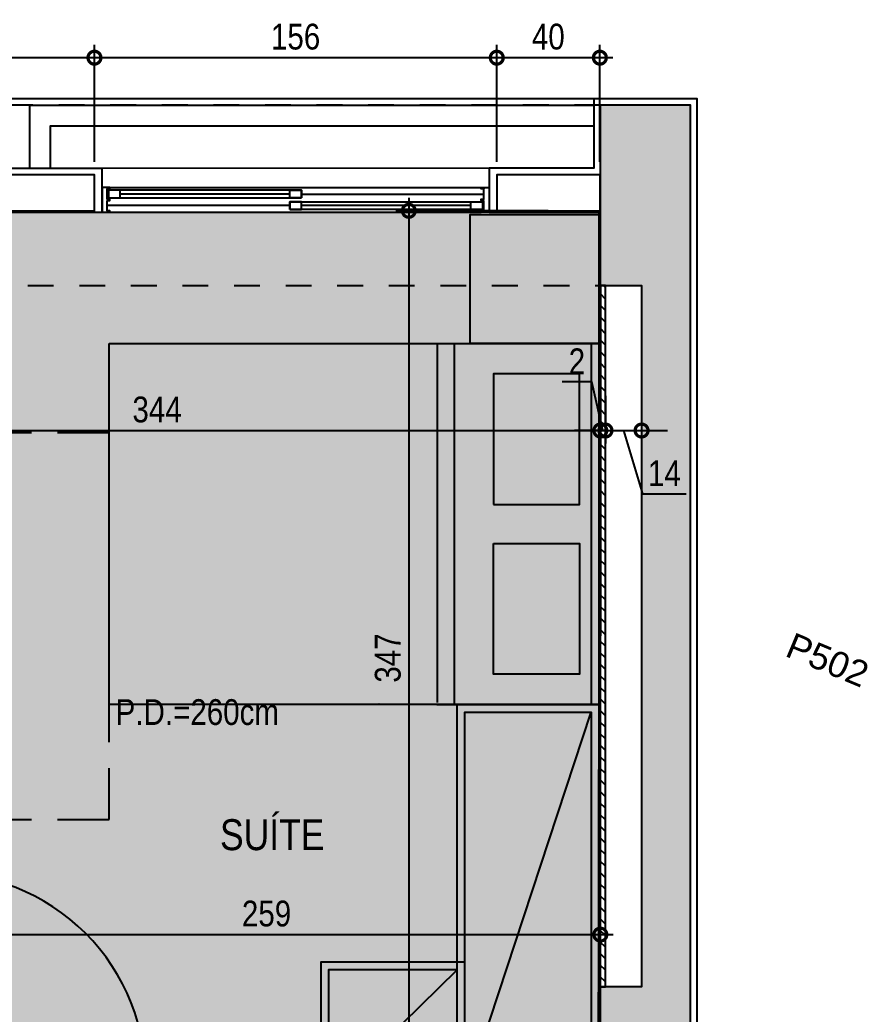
# Model space of a CAD drawing. Header units: metres. Extents: x -41 to 570, y -54 to 184.
# Drawn here: x 18.779 to 22.068, y 49.474 to 53.331 of the extents above; entities that cross this region are included whole.
import ezdxf
from ezdxf.enums import TextEntityAlignment as Align
from ezdxf.xclip import XClip

# ---------------------------------------------------------------- set-up
doc = ezdxf.new("R2010")
doc.units = ezdxf.units.M
doc.header["$XCLIPFRAME"] = 0
doc.linetypes.add('DASHEDX2', pattern=[1.5, 1, -0.5])
doc.linetypes.add('PUC$0$DASHEDX2', pattern=[1.5, 1, -0.5])
for name, color, linetype in [('1', 232, 'DASHEDX2'), ('4', 2, 'Continuous'), ('9', 232, 'Continuous'), ('ARQ-DIM', 2, 'Continuous'), ('ARQ-TXT', 2, 'Continuous'), ('PUC$0$ARQ-ALV ACAB', 4, 'Continuous'), ('PUC$0$ARQ-ALV OSSO', 5, 'Continuous'), ('PUC$0$ARQ-AUX', 7, 'Continuous'), ('PUC$0$ARQ-AUX1 @ 1', 1, 'Continuous'), ('PUC$0$ARQ-AUX2', 2, 'Continuous'), ('PUC$0$ARQ-CAX @ 1', 1, 'Continuous'), ('PUC$0$ARQ-ENCH', 1, 'Continuous'), ('PUC$0$ARQ-MOB', 7, 'Continuous'), ('PUC$0$ARQ-PRJ', 7, 'PUC$0$DASHEDX2')]:
    doc.layers.add(name, color=color, linetype=linetype)
doc.layers.add('PUC$0$ARQ-FORRO', color=9, linetype='Continuous', lineweight=5)
doc.styles.add('Adesa', font='ARIALN.TTF')
doc.styles.get("Standard").update_dxf_attribs({"font": 'arial.ttf'})
doc.dimstyles.new('ADESA 1-0050', dxfattribs={"dimtxt": 0.1, "dimasz": 0.1, "dimexe": 0.05, "dimexo": 0.05, "dimgap": 0.03, "dimtad": 1, "dimdec": 1, "dimlfac": 100, "dimzin": 12, "dimtxsty": 'Adesa', "dimblk": 'DOTSMALL', "dimcen": 1, "dimdle": 0.05, "dimclrd": 1, "dimclre": 1, "dimclrt": 256, "dimazin": 3, "dimtm": 1e-09, "dimtfac": 1, "dimtdec": 1, "dimtmove": 1, "dimatfit": 0, "dimldrblk": 'DOTSMALL', "dimfxl": 0.8, "dimtvp": 2, "dimtolj": 1, "dimtzin": 0, "dimarcsym": 0})

# ---------------------------------------------------------------- blocks, each defined once
blk = doc.blocks.new('*U3377')
at = {"color": 0, "linetype": 'ByBlock', "ltscale": 0.5}
for points in [[(0.019999999999925, -0.0449999999999875), (0.0299999999999159, -0.0450000000000017), (0.0299999999999727, -0.0499999999999972), (0.019999999999925, -0.049999999999983), (0.019999999999925, -0.0900000000000034), (0.0299999999999159, -0.0900000000000176), (0.0299999999999727, -0.0950000000000131), (0.019999999999925, -0.0949999999999989), (0.019999999999925, -0.0900000000000034), (0.0299999999999159, -0.0899999999999891), (0.0299999999999727, -0.09499999999998458), (-5.68e-14, -0.09499999999998458), (0, 0), (0.0299999999999727, 0), (0.0299999999999727, -0.0049999999999955), (0.0199999999999818, -0.0049999999999955), (0.019999999999925, -0.0449999999999875)], [(1.479999999999961, -0.0449999999999156), (1.469999999999969, -0.0449999999999156), (1.469999999999913, -0.049999999999911), (1.479999999999961, -0.049999999999911), (1.479999999999961, -0.0899999999999315), (1.469999999999969, -0.0899999999999315), (1.469999999999913, -0.09499999999992699), (1.479999999999961, -0.09499999999992699), (1.479999999999961, -0.08999999999993138), (1.469999999999969, -0.08999999999990299), (1.469999999999913, -0.0949999999998985), (1.499999999999942, -0.09499999999991268), (1.499999999999884, 7.189999999999996e-14), (1.469999999999913, 7.189999999999996e-14), (1.469999999999913, -0.0049999999999235), (1.479999999999903, -0.0049999999999235), (1.479999999999961, -0.0449999999999156)], [(0.0249999999999204, -0.0100000000000051), (0.0700000006625032, -0.0099999999940792), (0.0700000006625032, -0.0399999999940803), (0.0249999999999204, -0.0400000000000063)], [(0.7725000000000365, -0.00999999999992655), (0.7275000000008165, -0.00999999999994075), (0.7275000000008165, -0.03999999999994185), (0.7725000000000365, -0.03999999999992765)], [(0.7275000000008165, -0.05499999999995665), (0.7725000000000365, -0.05499999999994245), (0.7725000000000365, -0.08499999999994355), (0.7275000000008165, -0.08499999999995786)], [(1.474999999999906, -0.0549999999999349), (1.429999999892343, -0.0549999999999349), (1.429999999892343, -0.0849999999999361), (1.474999999999906, -0.0849999999999361)]]:
    blk.add_lwpolyline(points, close=True, dxfattribs=at)
at = {"color": 8, "linetype": 'ByBlock', "ltscale": 0.5}
for points in [[(1.469999999999913, 7.189999999999996e-14), (0.0299999999999727, 0)], [(0.7725000000000365, -0.02500000000092185), (1.479999999999903, -0.0249999999999196)], [(0.7275000000008165, -0.07000000000005675), (0.019999999999925, -0.0699999999999932)], [(1.469999999999913, -0.0949999999998985), (0.0299999999999727, -0.09499999999998458)]]:
    blk.add_lwpolyline(points, dxfattribs=at)
at = {"color": 7, "linetype": 'ByBlock', "ltscale": 0.5}
for points in [[(0.7725000000000365, -0.00999999999992655), (0.7725000000000365, -0.03999999999992765), (0.0249999999999204, -0.0400000000000063), (0.0249999999999204, -0.0100000000000051)], [(0.7275000000008165, -0.05499999999995665), (0.7275000000008165, -0.08499999999995786), (1.474999999999906, -0.0849999999999361), (1.474999999999906, -0.0549999999999349)]]:
    blk.add_lwpolyline(points, close=True, dxfattribs=at)
for points in [[(0.0700000006625032, -0.0249999999940798), (0.7275000000008165, -0.02499999999994135)], [(0.7725000000000365, -0.06999999999994305), (1.429999999892343, -0.06999999999992129)]]:
    blk.add_lwpolyline(points, dxfattribs=at)
blk = doc.blocks.new('PUC$0$pl apto tipo 1 puc')
at = {"layer": 'PUC$0$ARQ-ENCH'}
h = blk.add_hatch(dxfattribs=at)
h.set_pattern_fill('ANSI31', color=256, scale=0.01)
h.set_pattern_definition([(45, (-5.211504007484674, -0.972002861177286), (-0.02245064030267288, 0.02245064030267288), [])])
h.paths.add_polyline_path([(-36.3932393774884, 2.300038550576187), (-36.37331023448884, 2.300045171463213), (-36.37327480598861, -0.4199559289803002), (-36.39320394898817, -0.4199625498673268)])
at = {"layer": 'PUC$0$ARQ-ALV ACAB'}
for points, elevation in [([(-36.7482393774884, -1.227602703702928), (-36.7482393774884, 2.794170828827531), (-36.7482393774884, 2.794170828827531), (-36.7482393774884, 3.024260689942575), (-36.3482393774884, 3.024260689942575), (-36.3482393774884, 2.754912653315774), (-35.94169619284236, 2.754938725896162), (-35.94169619284236, 2.585001325867989), (-36.36823928204219, 2.585014515701095)], -4.319321033073013e-06), ([(-32.38662771753279, 2.584542666178749), (-34.44169619284247, 2.584529872657696), (-34.44169619284247, 2.75452987265773), (-32.00173573851712, 2.754651810342318), (-32.00173573851712, 2.574651810342284), (-32.22662821730761, 2.574542666178749)], -0.000103808560312571), ([(-36.36817175399827, -0.8750087429382862), (-36.36823928204219, 2.585014515701095)], -4.318356323902826e-06)]:
    blk.add_lwpolyline(points, dxfattribs=dict(at, elevation=elevation))
at = {"layer": 'PUC$0$ARQ-ALV OSSO', "elevation": -4.31835632350037e-06}
blk.add_lwpolyline([(-36.37323937748755, 2.589904975225647), (-36.3732393774884, 2.729906385429546), (-35.97169619284236, 2.729931672887602), (-35.97169619284236, 2.589941626861194), (-36.00737746220985, 2.589892181704466)], close=True, dxfattribs=at)
at = {"layer": 'PUC$0$ARQ-ALV OSSO'}
for points, elevation in [([(-32.38162771678221, 2.589542666178748), (-34.41169619284247, 2.589529872657696), (-34.41169619284247, 2.72952987265773), (-32.03173573851711, 2.729651810342318), (-32.03173573851711, 2.589651810342283), (-32.24162821751934, 2.589542666178748)], -0.000103808560312571), ([(-36.39320394903129, -0.4199592394238135), (-36.39320394903129, 2.300038550576187)], -4.318356323902826e-06)]:
    blk.add_lwpolyline(points, dxfattribs=dict(at, elevation=elevation))
at = {"layer": 'PUC$0$ARQ-AUX', "elevation": -4.319321033073013e-06}
blk.add_lwpolyline([(-35.94169517936152, 2.754938725961269), (-34.44169619284247, 2.75452987265773)], dxfattribs=at)
at = {"layer": 'PUC$0$ARQ-ENCH', "elevation": -4.318356323902826e-06}
blk.add_lwpolyline([(-36.3932393774884, 2.300038550576187), (-36.37331023448884, 2.300045171463213), (-36.37327480598861, -0.4199559289803002), (-36.39320394898817, -0.4199625498673268)], close=True, dxfattribs=at)
at = {"layer": 'PUC$0$ARQ-AUX1 @ 1', "xscale": -1, "rotation": 180}
blk.add_blockref('*U3377', (-35.94169619284236, 2.585001325867989, -4.319321033073013e-06), dxfattribs=at)
blk = doc.blocks.new('*U3392')
for points in [[(-0.04499999999984527, 0.01001801140205316), (0.004999999999881884, 0.01001801140205316), (0.004999999999881884, 1.801140163593118e-05), (-0.04499999999984527, 1.801140163593118e-05)], [(0.8649999999987086, 0.01001801133347158), (0.8149999999989814, 0.01001801133347158), (0.8149999999989814, 1.801133302592461e-05), (0.8649999999987086, 1.801133302592461e-05)], [(-0.05500000000006366, -0.1599999999634463), (-0.005000000000336513, -0.1599999999634463), (-0.005000000000336513, -0.1499999999630006), (-0.05500000000006366, -0.1499999999630006)], [(0, -0.1499999999630859), (1.836970198722978e-17, -0.9699999999633985), (0.03000000000020011, -0.9699999999633985), (0.03000000000020009, -0.1499999999630859)], [(0.8749999999981309, -0.1599999999637873), (0.8249999999984038, -0.1599999999637873), (0.8249999999984038, -0.1499999999633417), (0.8749999999981309, -0.1499999999633417)]]:
    blk.add_lwpolyline(points, close=True)
for points in [[(-0.03999999999973625, -0.1499999999628585), (-3.410605131648481e-13, -0.1499999999630859), (-3.410605131648481e-13, -0.1199999999628858), (0.009999999999877218, -0.1199999999628858), (0.009999999999877336, 1.801135601908754e-05), (-0.02500000000077295, 1.801135624646122e-05), (-0.02499999999952252, -0.1499999999628585)], [(0.8599999999991678, -0.1499999999630859), (0.82, -0.1499999999633133), (0.82, -0.1199999999631132), (0.8099999999997817, -0.1199999999631132), (0.809999999998986, 1.801131904244357e-05), (0.845000000000091, 1.801131926981725e-05), (0.8449999999995225, -0.1499999999630859)]]:
    blk.add_lwpolyline(points)
at = {"layer": 'PUC$0$ARQ-PRJ'}
blk.add_arc((0.02365384615401838, -0.1736538461175936), 0.7966973711411199, 268.2986453946612, 1.70135460534832, dxfattribs=at)
blk = doc.blocks.new('*U3413')
at = {"layer": 'PUC$0$ARQ-MOB'}
for p, q in [((-0.6999999999999318, -0.6291505595172567), (-0.6999999999999318, 0)), ((-0.6999999999999318, 0), (0.7000000000000455, 0)), ((0.7000000000000455, -0.6291305920967716), (0.7000000000000455, 0)), ((0.7000000000000455, -0.0299999999997454), (-0.6999999999999318, -0.0299999999997454)), ((0.7000000000000455, -0.5620764186628268), (-0.6999999999999319, -0.5619973332079932)), ((0.7000000000000454, -0.6273368521624434), (-0.692955937798729, -0.6273368521624435)), ((-0.6991533441763523, -0.8530626289630163), (-0.6987254288627583, -0.8533762312017643)), ((-0.6749930615618496, -1.899955827604571), (0.674993061562077, -1.899955827605481))]:
    blk.add_line(p, q, dxfattribs=at)
at = {"layer": 'PUC$0$ARQ-MOB', "flags": 128}
for points in [[(0.7000000000007846, -1.899999999999636), (0.7000000000007846, -2e-16), (-0.7000000000006703, 2e-16), (-0.6999909375571747, -1.899999999999636)], [(0.7000000009412021, -1.900075808809561), (0.7000000009412021, -7.58088099249e-05), (-0.6999999990602528, -7.58088099244e-05), (-0.6999909366167572, -1.900075808809561)], [(-0.0755639286653032, -0.4095184273019188), (-0.0755685223320479, -0.0761946178054134), (-0.5830639286650121, -0.0762007755593002), (-0.5830593348691191, -0.4095341088650456)], [(-0.0755639277248856, -0.4095942361118434), (-0.0755685213898114, -0.0762704266162475), (-0.5830639277245946, -0.0762765843701343), (-0.5830593339287016, -0.4096099176758797)], [(0.0755671575898878, -0.4095184273019188), (0.0755717512566325, -0.0761946178054134), (0.5830671575914153, -0.0762007755593006), (0.5830625637937032, -0.4095341088650459)], [(0.0755671585321243, -0.4095942361118434), (0.07557175219705001, -0.0762704266162475), (0.5830671585318328, -0.0762765843701347), (0.5830625647359398, -0.4096099176758801)]]:
    blk.add_lwpolyline(points, close=True, dxfattribs=at)
at = {"layer": 'PUC$0$ARQ-MOB'}
blk.add_lwpolyline([(0.7000000009412021, -0.5000758088099249), (1.200000000941201, -0.5000758088099249), (1.200000000941201, -7.58088099249e-05), (0.7000000009412021, -7.58088099249e-05)], close=True, dxfattribs=at)
blk = doc.blocks.new('*U3448')
at = {"flags": 128}
for points in [[(1.549994388967056, -2.804445126974202e-09), (1.549994388967056, 0.5499999971955548), (9.044925e-10, 0.5499999971050785), (0, 0)], [(1.519994388967084, 0.02999999724986988), (1.519994388967084, 0.5199999971958096), (0.0300000008501229, 0.5199999971053333), (0.030000000054315, 0.0299999999451757)]]:
    blk.add_lwpolyline(points, close=True, dxfattribs=at)
blk.add_lwpolyline([(1.519994388967084, 0.5199999971958096), (0.030000000054315, 0.0299999999451757)], dxfattribs=at)
blk = doc.blocks.new('*U3451')
at = {"flags": 128}
for points in [[(0.5583425930058148, -1.010223762926524e-09), (0.5583425930058148, 0.5499999989897763), (9.044925e-10, 0.5499999971050785), (0, 0)], [(0.5283425930058425, 0.02999999904409124), (0.5283425930058425, 0.519999998990031), (0.0300000008501229, 0.5199999971053333), (0.030000000054315, 0.0299999999451757)]]:
    blk.add_lwpolyline(points, close=True, dxfattribs=at)
blk.add_lwpolyline([(0.5283425930058425, 0.519999998990031), (0.030000000054315, 0.0299999999451757)], dxfattribs=at)
blk = doc.blocks.new('PUC$0$layout pcd puc 1')
at = {"layer": 'PUC$0$ARQ-MOB'}
for name, p, xscale, rotation in [('*U3448', (6.336284461383457e-05, 1.899997375884659), -1, 270), ('*U3413', (-0.0001072610959980125, 1.200000000941202), -1.000000000000001, 90)]:
    blk.add_blockref(name, p, dxfattribs=dict(at, xscale=xscale, rotation=rotation))
at = {"layer": 'PUC$0$ARQ-MOB', "rotation": 180}
blk.add_blockref('*U3451', (1.078405953100518, 3.449991763223323, 4.31835632310037e-06), dxfattribs=at)
blk = doc.blocks.new('PUC$0$pl forro pcd 1')
at = {"layer": 'PUC$0$ARQ-FORRO'}
h = blk.add_hatch(color=256, dxfattribs=at)
h.dxf.hatch_style = 1
h.paths.add_polyline_path([(0.004873373175836804, -0.00157404257758742), (2.57832458087378, -1.583650920622404e-05), (2.578348887856443, -1.103033190790512), (3.426123579841775, -1.103033190790633), (3.428746320365661, -3.459549704427957), (-6.355582126715831e-05, -3.460023258639382)])
at = {"layer": 'PUC$0$ARQ-FORRO', "elevation": 4.31835632310037e-06}
blk.add_lwpolyline([(0.004873373175836804, -0.00157404257758742), (2.57832458087378, -1.583650920622404e-05), (2.578348887856443, -1.103033190790512), (3.426123579841775, -1.103033190790633), (3.428746320365661, -3.459549704427957), (-6.355582126715831e-05, -3.460023258639382)], close=True, dxfattribs=at)
blk = doc.blocks.new('PUC')
at = {"layer": 'PUC$0$ARQ-ALV ACAB', "elevation": 9.948923927909556e-05}
blk.add_lwpolyline([(-13.83779219653863, -53.02512261158858), (-21.00499576998796, -53.02500544063361)], dxfattribs=at)
at = {"layer": 'PUC$0$ARQ-AUX2', "elevation": -4.318356323902826e-06}
for points in [[(-18.89844807397925, -52.75450675799478), (-18.89843631632099, -52.92001112414572), (-21.00500145329819, -52.92000544083549)], [(-18.81844807349335, -52.75451075601648), (-18.81843063321263, -53.00000544063361), (-21.00499576998796, -53.00000544063361)]]:
    blk.add_lwpolyline(points, dxfattribs=at)
at = {"layer": 'PUC$0$ARQ-PRJ', "ltscale": 0.2, "elevation": 4.318356324304094e-06}
blk.add_lwpolyline([(-18.32502693104691, -50.22799133790965), (-19.12502693104516, -50.22799133790874), (-19.12502693104709, -51.72799133790965), (-18.32502693104691, -51.72799133790965, 0.5333333333332932)], format="xyb", close=True, dxfattribs=at)
at = {"layer": 'PUC$0$ARQ-ALV OSSO', "xscale": -1, "rotation": 180}
blk.add_blockref('PUC$0$pl apto tipo 1 puc', (15.34324360750044, -49.99996689005743), dxfattribs=at)
at = {"layer": 'PUC$0$ARQ-CAX @ 1', "rotation": 270}
blk.add_blockref('*U3392', (-18.29660753788384, -49.1999730212309), dxfattribs=at)
at = {"layer": 'PUC$0$ARQ-FORRO'}
blk.add_blockref('PUC$0$pl forro pcd 1', (-21.02493211872048, -49.12495814711914, -4.31835632310037e-06), dxfattribs=at)
at = {"layer": 'PUC$0$ARQ-MOB'}
blk.add_blockref('PUC$0$layout pcd puc 1', (-21.02499547876065, -52.57494991197085, -4.31835632310037e-06), dxfattribs=at)
blk = doc.blocks.new('_DotSmall')
at = {"color": 0, "linetype": 'ByBlock', "const_width": 0.5}
blk.add_lwpolyline([(-0.0625, 0, 1), (0.0625, 0, 1)], format="xyb", close=True, dxfattribs=at)
blk = doc.blocks.new('*D256')
at = {"layer": 'ARQ-DIM', "color": 1, "lineweight": -2, "transparency": 16777216}
for p, q in [((21.03006662690217, 52.15573078154926), (21.03006662690217, 51.68748206719099)), ((17.59251743811385, 51.86624465129292), (17.59251743811385, 51.68748206719099)), ((17.54251743811385, 51.73748206719099), (21.08006662690217, 51.73748206719099))]:
    blk.add_line(p, q, dxfattribs=at)
at = {"layer": 'Defpoints', "color": 0, "transparency": 16777216}
for p in [(21.03006662690217, 52.20573078154926, -4.318356323902826e-06), (17.59251743811385, 51.91624465129292, -4.318356323500364e-06), (21.03006662690217, 51.73748206719099)]:
    blk.add_point(p, dxfattribs=at)
at = {"layer": 'ARQ-DIM', "color": 1, "lineweight": -2, "transparency": 16777216, "xscale": 0.1, "yscale": 0.1, "zscale": 0.1, "rotation": 180}
blk.add_blockref('_DotSmall', (17.59251743811385, 51.73748206719099), dxfattribs=at)
at = {"layer": 'ARQ-DIM', "color": 1, "lineweight": -2, "transparency": 16777216, "xscale": 0.1, "yscale": 0.1, "zscale": 0.1}
blk.add_blockref('_DotSmall', (21.03006662690217, 51.73748206719099), dxfattribs=at)
at = {"layer": 'ARQ-DIM', "transparency": 16777216, "insert": (19.31129203250801, 51.81853936596316), "char_height": 0.1, "attachment_point": 5, "style": 'Adesa'}
blk.add_mtext('\\A1;344', dxfattribs=at)
blk = doc.blocks.new('*D273')
at = {"layer": 'ARQ-DIM', "color": 1, "lineweight": -2, "transparency": 16777216}
for p, q in [((20.28743690139743, 52.63992131043982), (20.28743690139743, 49.06995814711917)), ((20.8282462288967, 52.58992131043983), (20.23743690139743, 52.58992131043983)), ((20.8282462288967, 49.11995814711917), (20.23743690139743, 49.11995814711917))]:
    blk.add_line(p, q, dxfattribs=at)
at = {"layer": 'Defpoints', "color": 0, "transparency": 16777216}
for p in [(20.8782462288967, 52.58992131043983, -4.31835632350037e-06), (20.28743690139743, 49.11995814711917), (20.8782462288967, 49.11995814711917)]:
    blk.add_point(p, dxfattribs=at)
at = {"layer": 'ARQ-DIM', "color": 1, "lineweight": -2, "transparency": 16777216, "xscale": 0.1, "yscale": 0.1, "zscale": 0.1}
for p, rotation in [((20.28743690139743, 52.58992131043983), 90), ((20.28743690139743, 49.11995814711917), 270)]:
    blk.add_blockref('_DotSmall', p, dxfattribs=dict(at, rotation=rotation))
at = {"layer": 'ARQ-DIM', "transparency": 16777216, "insert": (20.20637960262527, 50.85493972877948), "char_height": 0.1, "attachment_point": 5, "rotation": 90, "style": 'Adesa'}
blk.add_mtext('\\A1;347', dxfattribs=at)
blk = doc.blocks.new('*D285')
at = {"layer": 'ARQ-DIM', "color": 1, "lineweight": -2, "transparency": 16777216}
for p, q in [((20.62845258534193, 52.77989856294502), (20.62845258534193, 53.23386859034831)), ((21.02823148358227, 52.77987328951992), (21.02823148358227, 53.23386859034831)), ((21.07823148358227, 53.18386859034831), (20.57845258534192, 53.18386859034831))]:
    blk.add_line(p, q, dxfattribs=at)
at = {"layer": 'Defpoints', "color": 0, "transparency": 16777216}
for p in [(20.62845258534193, 53.18386859034831), (20.62845258534193, 52.72989856294502, -4.31835632350037e-06), (21.02823148358227, 52.72987328951992, -4.31835632350037e-06)]:
    blk.add_point(p, dxfattribs=at)
at = {"layer": 'ARQ-DIM', "color": 1, "lineweight": -2, "transparency": 16777216, "xscale": 0.1, "yscale": 0.1, "zscale": 0.1, "rotation": 180}
blk.add_blockref('_DotSmall', (20.62845258534193, 53.18386859034831), dxfattribs=at)
at = {"layer": 'ARQ-DIM', "color": 1, "lineweight": -2, "transparency": 16777216, "xscale": 0.1, "yscale": 0.1, "zscale": 0.1}
blk.add_blockref('_DotSmall', (21.02823148358227, 53.18386859034831), dxfattribs=at)
at = {"layer": 'ARQ-DIM', "transparency": 16777216, "insert": (20.8283420344621, 53.26492588912048), "char_height": 0.1, "attachment_point": 5, "style": 'Adesa'}
blk.add_mtext('\\A1;40', dxfattribs=at)
blk = doc.blocks.new('*D286')
at = {"layer": 'ARQ-DIM', "color": 1, "lineweight": -2, "transparency": 16777216}
for p, q in [((19.06845258534204, 52.77949676271516), (19.06845258534204, 53.23386859034831)), ((20.62845258534193, 52.77989856294502), (20.62845258534193, 53.23386859034831)), ((20.67845258534193, 53.18386859034831), (19.01845258534204, 53.18386859034831))]:
    blk.add_line(p, q, dxfattribs=at)
at = {"layer": 'Defpoints', "color": 0, "transparency": 16777216}
for p in [(19.06845258534204, 53.18386859034831), (19.06845258534204, 52.72949676271516, -0.000103808560312571), (20.62845258534193, 52.72989856294502, -4.31835632350037e-06)]:
    blk.add_point(p, dxfattribs=at)
at = {"layer": 'ARQ-DIM', "color": 1, "lineweight": -2, "transparency": 16777216, "xscale": 0.1, "yscale": 0.1, "zscale": 0.1, "rotation": 180}
blk.add_blockref('_DotSmall', (19.06845258534204, 53.18386859034831), dxfattribs=at)
at = {"layer": 'ARQ-DIM', "color": 1, "lineweight": -2, "transparency": 16777216, "xscale": 0.1, "yscale": 0.1, "zscale": 0.1}
blk.add_blockref('_DotSmall', (20.62845258534193, 53.18386859034831), dxfattribs=at)
at = {"layer": 'ARQ-DIM', "transparency": 16777216, "insert": (19.84845258534198, 53.26492588912048), "char_height": 0.1, "attachment_point": 5, "style": 'Adesa'}
blk.add_mtext('\\A1;156', dxfattribs=at)
blk = doc.blocks.new('*D287')
at = {"layer": 'ARQ-DIM', "color": 1, "lineweight": -2, "transparency": 16777216}
for p, q in [((16.68849213101668, 52.77950955623633), (16.68849213101668, 53.23386859034831)), ((19.06845258534204, 52.77949676271516), (19.06845258534204, 53.23386859034831)), ((19.11845258534204, 53.18386859034831), (16.63849213101668, 53.18386859034831))]:
    blk.add_line(p, q, dxfattribs=at)
at = {"layer": 'Defpoints', "color": 0, "transparency": 16777216}
for p in [(16.68849213101668, 53.18386859034831), (16.68849213101668, 52.72950955623634, -0.000103808560312571), (19.06845258534204, 52.72949676271516, -0.000103808560312571)]:
    blk.add_point(p, dxfattribs=at)
at = {"layer": 'ARQ-DIM', "color": 1, "lineweight": -2, "transparency": 16777216, "xscale": 0.1, "yscale": 0.1, "zscale": 0.1, "rotation": 180}
blk.add_blockref('_DotSmall', (16.68849213101668, 53.18386859034831), dxfattribs=at)
at = {"layer": 'ARQ-DIM', "color": 1, "lineweight": -2, "transparency": 16777216, "xscale": 0.1, "yscale": 0.1, "zscale": 0.1}
blk.add_blockref('_DotSmall', (19.06845258534204, 53.18386859034831), dxfattribs=at)
at = {"layer": 'ARQ-DIM', "transparency": 16777216, "insert": (17.87847235817936, 53.26492588912048), "char_height": 0.1, "attachment_point": 5, "style": 'Adesa'}
blk.add_mtext('\\A1;238', dxfattribs=at)
blk = doc.blocks.new('*D290')
at = {"layer": 'ARQ-DIM', "color": 1, "lineweight": -2, "transparency": 16777216}
for p, q in [((20.9964520926749, 51.92582678808901), (20.88201825911419, 51.92582678808901)), ((21.04001348421651, 51.73748206719099), (20.9964520926749, 51.92582678808901)), ((21.03006662690217, 51.87160642437013), (21.03006662690217, 51.68748206719099)), ((21.04996034153086, 51.87160642437013), (21.04996034153086, 51.68748206719099)), ((21.03006662690217, 51.73748206719099), (20.93006662690217, 51.73748206719099)), ((21.03006662690217, 51.73748206719099), (21.04996034153086, 51.73748206719099)), ((21.03006662690217, 51.73748206719099), (21.04996034153086, 51.73748206719099)), ((21.04996034153086, 51.73748206719099), (21.14996034153086, 51.73748206719099))]:
    blk.add_line(p, q, dxfattribs=at)
at = {"layer": 'Defpoints', "color": 0, "transparency": 16777216}
for p in [(21.03006662690217, 51.92160642437013), (21.04996034153086, 51.92160642437013, -4.318356323902826e-06), (21.04996034153086, 51.73748206719099)]:
    blk.add_point(p, dxfattribs=at)
at = {"layer": 'ARQ-DIM', "color": 1, "lineweight": -2, "transparency": 16777216, "xscale": 0.1, "yscale": 0.1, "zscale": 0.1}
blk.add_blockref('_DotSmall', (21.03006662690217, 51.73748206719099), dxfattribs=at)
at = {"layer": 'ARQ-DIM', "color": 1, "lineweight": -2, "transparency": 16777216, "xscale": 0.1, "yscale": 0.1, "zscale": 0.1, "rotation": 180}
blk.add_blockref('_DotSmall', (21.04996034153086, 51.73748206719099), dxfattribs=at)
at = {"layer": 'ARQ-DIM', "transparency": 16777216, "insert": (20.93923517589455, 52.00603142656104), "char_height": 0.1, "attachment_point": 5, "style": 'Adesa'}
blk.add_mtext('\\A1;2', dxfattribs=at)
blk = doc.blocks.new('*D291')
at = {"layer": 'ARQ-DIM', "color": 1, "lineweight": -2, "transparency": 16777216}
for p, q in [((21.18999576998796, 51.91588108345449), (21.18999576998796, 51.68748206719098)), ((21.04996034153086, 51.82160642437012), (21.04996034153086, 51.68748206719098)), ((21.04996034153086, 51.73748206719098), (20.94996034153085, 51.73748206719098)), ((21.04996034153086, 51.73748206719098), (21.18999576998796, 51.73748206719098)), ((21.04996034153086, 51.73748206719098), (21.18999576998796, 51.73748206719098)), ((21.11997805575941, 51.73748206719098), (21.19366223038424, 51.49186815177488)), ((21.18999576998796, 51.73748206719098), (21.28999576998796, 51.73748206719098)), ((21.19366223038424, 51.49186815177488), (21.36314381292176, 51.49186815177488))]:
    blk.add_line(p, q, dxfattribs=at)
at = {"layer": 'Defpoints', "color": 0, "transparency": 16777216}
for p in [(21.18999576998796, 51.96588108345448, -4.318356323902826e-06), (21.04996034153086, 51.87160642437012), (21.18999576998796, 51.73748206719098)]:
    blk.add_point(p, dxfattribs=at)
at = {"layer": 'ARQ-DIM', "color": 1, "lineweight": -2, "transparency": 16777216, "xscale": 0.1, "yscale": 0.1, "zscale": 0.1}
blk.add_blockref('_DotSmall', (21.04996034153086, 51.73748206719098), dxfattribs=at)
at = {"layer": 'ARQ-DIM', "color": 1, "lineweight": -2, "transparency": 16777216, "xscale": 0.1, "yscale": 0.1, "zscale": 0.1, "rotation": 180}
blk.add_blockref('_DotSmall', (21.18999576998796, 51.73748206719098), dxfattribs=at)
at = {"layer": 'ARQ-DIM', "transparency": 16777216, "insert": (21.278403021653, 51.57207279024691), "char_height": 0.1, "attachment_point": 5, "style": 'Adesa'}
blk.add_mtext('\\A1;14', dxfattribs=at)
blk = doc.blocks.new('*D296')
at = {"layer": 'ARQ-DIM', "color": 1, "lineweight": -2, "transparency": 16777216}
for p, q in [((18.44160715166539, 49.90015368377887), (18.44160715166539, 49.7320357300825)), ((21.03003601922413, 49.90011996903048), (21.03003601922413, 49.7320357300825)), ((18.39160715166539, 49.7820357300825), (21.08003601922413, 49.7820357300825))]:
    blk.add_line(p, q, dxfattribs=at)
at = {"layer": 'Defpoints', "color": 0, "transparency": 16777216}
for p in [(18.44160715166539, 49.95015368377886, 4.318356323904093e-06), (21.03003601922413, 49.95011996903047, -4.318356323902826e-06), (21.03003601922413, 49.7820357300825)]:
    blk.add_point(p, dxfattribs=at)
at = {"layer": 'ARQ-DIM', "color": 1, "lineweight": -2, "transparency": 16777216, "xscale": 0.1, "yscale": 0.1, "zscale": 0.1, "rotation": 180}
blk.add_blockref('_DotSmall', (18.44160715166539, 49.7820357300825), dxfattribs=at)
at = {"layer": 'ARQ-DIM', "color": 1, "lineweight": -2, "transparency": 16777216, "xscale": 0.1, "yscale": 0.1, "zscale": 0.1}
blk.add_blockref('_DotSmall', (21.03003601922413, 49.7820357300825), dxfattribs=at)
at = {"layer": 'ARQ-DIM', "transparency": 16777216, "insert": (19.73582158544476, 49.86309302885467), "char_height": 0.1, "attachment_point": 5, "style": 'Adesa'}
blk.add_mtext('\\A1;259', dxfattribs=at)
blk = doc.blocks.new('est-lo-08-6sa-r00')
at = {"layer": '4'}
h = blk.add_hatch(color=8, dxfattribs=at)
h.dxf.hatch_style = 1
h.paths.add_polyline_path([(72.45359600000049, -775.948262999999), (89.9877070000004, -768.6301379999992), (31.82787399999984, -629.2800969999994), (14.29376300000001, -636.5982219999993)], flags=17)
h.paths.add_polyline_path([(-113.9049340000005, -1069.376460999999), (37.44213000000002, -1006.209490999998), (30.12385199999994, -988.6750119999992), (-103.6891010000002, -1044.523857999999), (-278.9303289999998, -624.6486359999992), (-286.2484539999996, -607.1145249999993), (-286.2484749999996, -607.1145339999996), (-307.0557899999995, -557.2605349999997), (-324.5898800000006, -564.5786499999994)])
h.paths.add_polyline_path([(-3206.956630999998, -1758.910156999999), (-3258.953831999998, -1634.325684), (-3291.253509999999, -1647.806439999999), (-3239.256308999999, -1772.390912999999)])
h.paths.add_polyline_path([(-2993.189753999998, -2271.092217999998), (-3020.151167, -2206.492820999998), (-3034.916840999999, -2212.655495999998), (-3140.452497999998, -1959.793706999999), (-3125.686931, -1953.631075999999), (-3148.796797999999, -1898.260197999999), (-3181.096476999999, -1911.740953999999), (-3025.489431999998, -2284.572973999999)])
h.paths.add_polyline_path([(-2947.092820999999, -1013.293024), (-2914.793142, -999.8122680000004), (-2953.309588, -907.527473), (-2985.609266, -921.0082290000005)])
h.paths.add_polyline_path([(-2727.356492000001, -1539.777800999999), (-2695.056814, -1526.297044999999), (-2733.573258999998, -1434.012249999999), (-2765.872937999999, -1447.493005999999)])
h.paths.add_polyline_path([(2122.48851, 465.4148090000003), (2070.491308999999, 589.9992829999999), (2038.191631, 576.5185270000004), (2090.188831999999, 451.9340530000002)])
h.paths.add_polyline_path([(2012.331383999999, 729.3495480000001), (1857.495358999999, 1100.334220999999), (1825.19568, 1086.853464999999), (1852.1572, 1022.254111), (1866.922767, 1028.416743), (1971.687404999999, 777.4023), (1956.921837999999, 771.2396689999997), (1980.031704999999, 715.8687919999996)])
h.paths.add_polyline_path([(2336.253806, -46.76345599999922), (2180.644029, 326.0751100000004), (2148.34435, 312.5943540000004), (2171.454217999999, 257.2234770000007), (2186.219784999999, 263.3861090000001), (2291.758174999999, 10.51777200000049), (2276.992607999999, 4.355141000000913), (2303.954127999999, -60.24421199999915)])
h.paths.add_polyline_path([(-385.5172349999993, -426.3873289999996), (-595.433067999999, 76.56770299999988), (-627.7327459999995, 63.08694799999952), (-600.7712259999996, -1.512405999999999), (-586.0056589999992, 4.650225999999691), (-426.1612139999996, -378.3345759999996), (-440.9267810000002, -384.4972079999997), (-417.8169139999999, -439.8680849999996)])
h.paths.add_polyline_path([(-83.24965799999964, 290.3351419999996), (-592.6617279999998, 77.7243639999995), (-382.7471940000005, -425.2275579999996), (-365.2130830000006, -417.9094339999997), (-567.8094919999992, 67.50837699999983), (-108.2312119999995, 259.3202749999996), (-7.318124999999773, 17.53411100000015), (-242.6443529999995, -80.68282400000008), (-140.96112, -324.3142569999997), (-70.36325099999982, -294.8491759999998), (-77.68137600000048, -277.3150649999997), (-130.7451330000004, -299.4620209999997), (-217.7921169999998, -90.89881099999997), (0, 0), (87.04691000000038, -208.5630329999998), (33.98315200000015, -230.7099889999997), (41.30127699999991, -248.2440999999996), (126.664713, -212.6163879999996), (103.5548460000003, -157.2455109999998), (88.78927800000055, -163.4081419999998), (-71.05370500000018, 219.5731569999998), (-56.28813799999982, 225.7357879999997)])
h.paths.add_polyline_path([(395.5056669999994, -856.7658279999989), (368.5441479999995, -792.1664749999987), (353.7785799999997, -798.329105999999), (193.1650519999996, -413.5015989999993), (207.9306199999999, -407.3389679999995), (184.8207519999999, -351.9680909999994), (-61.57965100000013, -454.8069989999995), (-28.45266399999963, -534.1692129999994), (-10.91852799999941, -526.8510599999992), (-36.72741499999947, -465.0229859999995), (159.8391989999999, -382.9829579999996), (355.8878640000003, -852.7124729999991), (159.32125, -934.7525009999987), (132.7484019999998, -871.0736249999991), (115.2142970000001, -878.391764999999), (141.787139, -942.0706259999986), (123.3301799999996, -949.7739149999989), (130.6483049999998, -967.3080259999988)])
h.paths.add_polyline_path([(-2506.849069, -2068.110103999999), (-2474.549390999999, -2054.629347999999), (-2513.065836, -1962.344552999999), (-2545.365514999999, -1975.825308999998)])
h.paths.add_polyline_path([(-2448.754924, -805.304224), (-2411.841008, -789.8976419999999), (-2450.357452999999, -697.6128460000004), (-2487.271369999998, -713.0194279999998)])
h.paths.add_polyline_path([(-2277.356152000001, -1215.972988999999), (-2240.442234999999, -1200.566406999999), (-2278.958680999999, -1108.281610999999), (-2315.872596999998, -1123.688192999999)])
h.paths.add_polyline_path([(-2180.680405, -1447.606533999999), (-2143.766489, -1432.199950999999), (-2182.282934, -1339.915155999999), (-2219.196851, -1355.321738)])
h.paths.add_polyline_path([(-2008.511896999999, -1860.119569999998), (-1971.59798, -1844.712986999999), (-2010.114424999999, -1752.428191999998), (-2047.028341999999, -1767.834773999999)])
h.paths.add_polyline_path([(-1950.417031, -597.315415), (-1918.117352999999, -583.8346590000001), (-1956.633798, -491.5498640000002), (-1988.933476999999, -505.0306199999999)])
h.paths.add_polyline_path([(-1779.018259, -1007.984179999999), (-1746.71858, -994.5034239999998), (-1785.235026, -902.218629), (-1817.534703999999, -915.6993849999996)])
h.paths.add_polyline_path([(-1682.342512999999, -1239.617724999999), (-1650.042834, -1226.136968999999), (-1688.559278999999, -1133.852173999999), (-1720.858957999999, -1147.332929999999)])
h.paths.add_polyline_path([(-1510.174004, -1652.130760999999), (-1477.874324999999, -1638.650004999999), (-1516.390770999999, -1546.365209999999), (-1548.690448999999, -1559.845965999998)])
h.paths.add_polyline_path([(-1456.693376999999, -391.2524330000001), (-1424.393697999999, -377.7716770000002), (-1462.910144, -285.4868820000001), (-1495.209821999999, -298.9676380000003)])
h.paths.add_polyline_path([(-1285.294603999999, -801.9211979999995), (-1252.994926, -788.4404419999995), (-1291.511371, -696.1556469999997), (-1323.811048999999, -709.6364029999997)])
h.paths.add_polyline_path([(-1188.618857999999, -1033.554742999999), (-1156.319178999999, -1020.073986999999), (-1194.835624999999, -927.7891919999992), (-1227.135303, -941.2699479999992)])
h.paths.add_polyline_path([(-1016.450349, -1446.067778999999), (-984.1506699999999, -1432.587022999999), (-1022.667116, -1340.302227999999), (-1054.966794, -1353.782983999999)])
h.paths.add_polyline_path([(-962.9697219999993, -185.189451), (-930.6700429999992, -171.7086949999999), (-969.1864889999995, -79.42390000000034), (-1001.486167, -92.90465600000022)])
h.paths.add_polyline_path([(-791.5709489999999, -595.8582159999995), (-759.2712709999993, -582.3774599999996), (-797.7877159999997, -490.0926649999998), (-830.087394, -503.5734209999997)])
h.paths.add_polyline_path([(-694.8952030000003, -827.4917609999992), (-662.5955239999994, -814.0110049999994), (-701.1119699999999, -721.7262099999994), (-733.4116480000001, -735.2069659999993)])
h.paths.add_polyline_path([(-522.7266940000001, -1240.004796999998), (-490.4270159999996, -1226.524040999999), (-528.943461, -1134.239245999999), (-561.2431389999995, -1147.720001999999)])
h.paths.add_polyline_path([(1351.53574, 780.8041629999996), (1383.835419, 794.2849189999998), (1345.318973, 886.5697139999991), (1313.019295, 873.0889579999994)])
h.paths.add_polyline_path([(353.014255, 364.0562249999997), (385.3139340000003, 377.5369809999997), (346.7974880000002, 469.8217759999997), (314.4978100000009, 456.3410209999996)])
h.paths.add_polyline_path([(848.5836060000001, 570.8895359999998), (885.4975220000001, 586.2961189999997), (846.9810769999999, 678.5809139999992), (810.0671610000003, 663.1743319999998)])
h.paths.add_polyline_path([(524.4120129999999, -46.61010899999968), (556.7116919999996, -33.12935299999981), (518.195247, 59.15544200000008), (485.8955680000002, 45.67468600000018)])
h.paths.add_polyline_path([(1019.981364, 160.2232020000003), (1056.895281, 175.6297840000001), (1018.378835, 267.9145800000003), (981.464919, 252.5079970000002)])
h.paths.add_polyline_path([(621.0882969999998, -278.2449419999995), (653.3879760000001, -264.7641859999995), (614.87153, -172.4793909999996), (582.5718519999997, -185.9601469999995)])
h.paths.add_polyline_path([(1116.657648, -71.41163099999949), (1153.571565, -56.00504899999964), (1115.055119, 36.27974600000056), (1078.141202999999, 20.87316400000049)])
h.paths.add_polyline_path([(1571.272069, 254.3193860000004), (1603.571747, 267.8001420000003), (1565.055302, 360.0849370000004), (1532.755624, 346.6041810000002)])
h.paths.add_polyline_path([(793.2568059999996, -690.757978999999), (825.5564849999996, -677.2772229999991), (787.0400389999993, -584.992427999999), (754.7403609999999, -598.473182999999)])
h.paths.add_polyline_path([(1288.825975999999, -483.9242339999991), (1325.739893, -468.5176519999992), (1287.223447, -376.2328559999991), (1250.309531, -391.6394389999991)])
h.paths.add_polyline_path([(1791.777927, -274.0091669999991), (1824.077604999999, -260.5284109999993), (1785.561159999999, -168.2436159999995), (1753.261481, -181.724370999999)])
h.paths.add_polyline_path([(-3349.413448999998, -1508.456442999999), (-3317.113664, -1494.975642999999), (-3340.223530999999, -1439.604766), (-3354.989096999999, -1445.767395999999), (-3459.753819999998, -1194.75275), (-3444.988254, -1188.590119), (-3471.949773999999, -1123.990766), (-3504.249558999999, -1137.471566)])
h.paths.add_polyline_path([(-359.6583730000003, -579.2150129999995), (-336.5486029999993, -634.5859029999993), (-321.7824039999996, -628.4230349999996), (-161.1694570000002, -1013.250897999999), (-175.9346760000003, -1019.413356999999), (-148.9732669999995, -1084.012691999999), (-116.6746340000003, -1070.532431999999), (-327.3587819999994, -565.7342929999993), (-359.6584599999998, -579.2150489999992)])
at = {"layer": '1'}
for points in [[(1825.195679999999, 1086.853465), (1475.78246, 941.02061)], [(1518.08894, 882.8257049999997), (1852.1572, 1022.254111)]]:
    blk.add_lwpolyline(points, dxfattribs=at)
at = {"layer": '4', "linetype": 'Continuous'}
blk.add_lwpolyline([(2012.331383999999, 729.3495480000001), (1857.495358999999, 1100.334221), (1825.195679999999, 1086.853465), (1852.1572, 1022.254111), (1866.922767, 1028.416743), (1971.687404999999, 777.4023000000001), (1956.921837999999, 771.2396689999997), (1980.031704999999, 715.8687919999996), (2012.331383999999, 729.3495480000001)], dxfattribs=at)
at = {"layer": '9', "linetype": 'Continuous'}
blk.add_text('P502', height=10, dxfattribs=at).set_placement((1973.127198999999, 917.1653590000001))

msp = doc.modelspace()

# ---------------------------------------------------------------- block references
at = {"linetype": 'Continuous'}
ref = msp.add_blockref('est-lo-08-6sa-r00', (0, 50), dxfattribs=dict(at, xscale=0.01, yscale=0.01, zscale=0.01, rotation=337.346050855639))
XClip(ref).set_block_clipping_path([(-3617.8293247106803, -1968.6238684087875), (2309.2219967836536, 505.1199023612098), (1831.3677091607203, 1650.0512895176275), (-4095.6836123336134, -823.6924812523694)])
at = {"rotation": 180}
msp.add_blockref('PUC', (0, 0), dxfattribs=at)

# ---------------------------------------------------------------- texts
at = {"layer": 'ARQ-TXT', "style": 'Adesa'}
for s, height, p in [('P.D.=260cm', 0.1, (19.4673405088287, 50.64530794718924, -4.318356323502826e-06)), ('SUÍTE', 0.12, (19.75773503207325, 50.18435707176822, -4.31835632350037e-06))]:
    msp.add_text(s, height=height, dxfattribs=at).set_placement(p, align=Align.MIDDLE)

# ---------------------------------------------------------------- dimensions: what is measured, and where the dimension line sits
at = {"layer": 'ARQ-DIM'}
for base, p1, p2, picture, middle in [((16.68849213101668, 53.18386859034831), (19.06845258534204, 52.72949676271516, -0.000103808560312571), (16.68849213101668, 52.72950955623634, -0.000103808560312571), '*D287', (17.87847235817936, 53.26492588912048)), ((19.06845258534204, 53.18386859034831), (20.62845258534193, 52.72989856294502, -4.31835632350037e-06), (19.06845258534204, 52.72949676271516, -0.000103808560312571), '*D286', (19.84845258534198, 53.26492588912048)), ((20.62845258534193, 53.18386859034831), (21.02823148358227, 52.72987328951992, -4.31835632350037e-06), (20.62845258534193, 52.72989856294502, -4.31835632350037e-06), '*D285', (20.8283420344621, 53.26492588912048)), ((21.03006662690217, 51.73748206719099), (17.59251743811385, 51.91624465129292, -4.318356323500364e-06), (21.03006662690217, 52.20573078154926, -4.318356323902826e-06), '*D256', (19.31129203250801, 51.81853936596316)), ((21.03003601922413, 49.7820357300825), (18.44160715166539, 49.95015368377886, 4.318356323904093e-06), (21.03003601922413, 49.95011996903047, -4.318356323902826e-06), '*D296', (19.73582158544476, 49.86309302885467))]:
    dim = msp.add_linear_dim(base=base, p1=p1, p2=p2, angle=180, dimstyle='ADESA 1-0050', override={"dimdec": 0}, dxfattribs=at)
    dim.commit()
    dim.dimension.update_dxf_attribs({"geometry": picture, "text_midpoint": middle})
for base, p1, p2, angle, picture, middle in [((20.28743690139743, 49.11995814711917), (20.87824622889669, 52.5899213104398, -4.31835632350037e-06), (20.87824622889669, 49.11995814711914), 89.99999999999999, '*D273', (20.20637960262527, 50.85493972877948)), ((21.18999576998796, 51.73748206719098), (21.04996034153086, 51.87160642437012), (21.18999576998796, 51.96588108345448, -4.318356323902826e-06), 180, '*D291', (21.22366223038424, 51.57207279024691))]:
    dim = msp.add_linear_dim(base=base, p1=p1, p2=p2, angle=angle, dimstyle='ADESA 1-0050', dxfattribs=at)
    dim.commit()
    dim.dimension.update_dxf_attribs({"geometry": picture, "text_midpoint": middle})
dim = msp.add_linear_dim(base=(21.04996034153086, 51.73748206719099), p1=(21.03006662690217, 51.92160642437013), p2=(21.04996034153086, 51.92160642437013, -4.318356323902826e-06), angle=180, dimstyle='ADESA 1-0050', dxfattribs=at)
dim.commit()
dim.dimension.update_dxf_attribs({"geometry": '*D290', "text_midpoint": (20.9664520926749, 51.92582678808901), "dimtype": 160})

doc.saveas('drawing.dxf')
